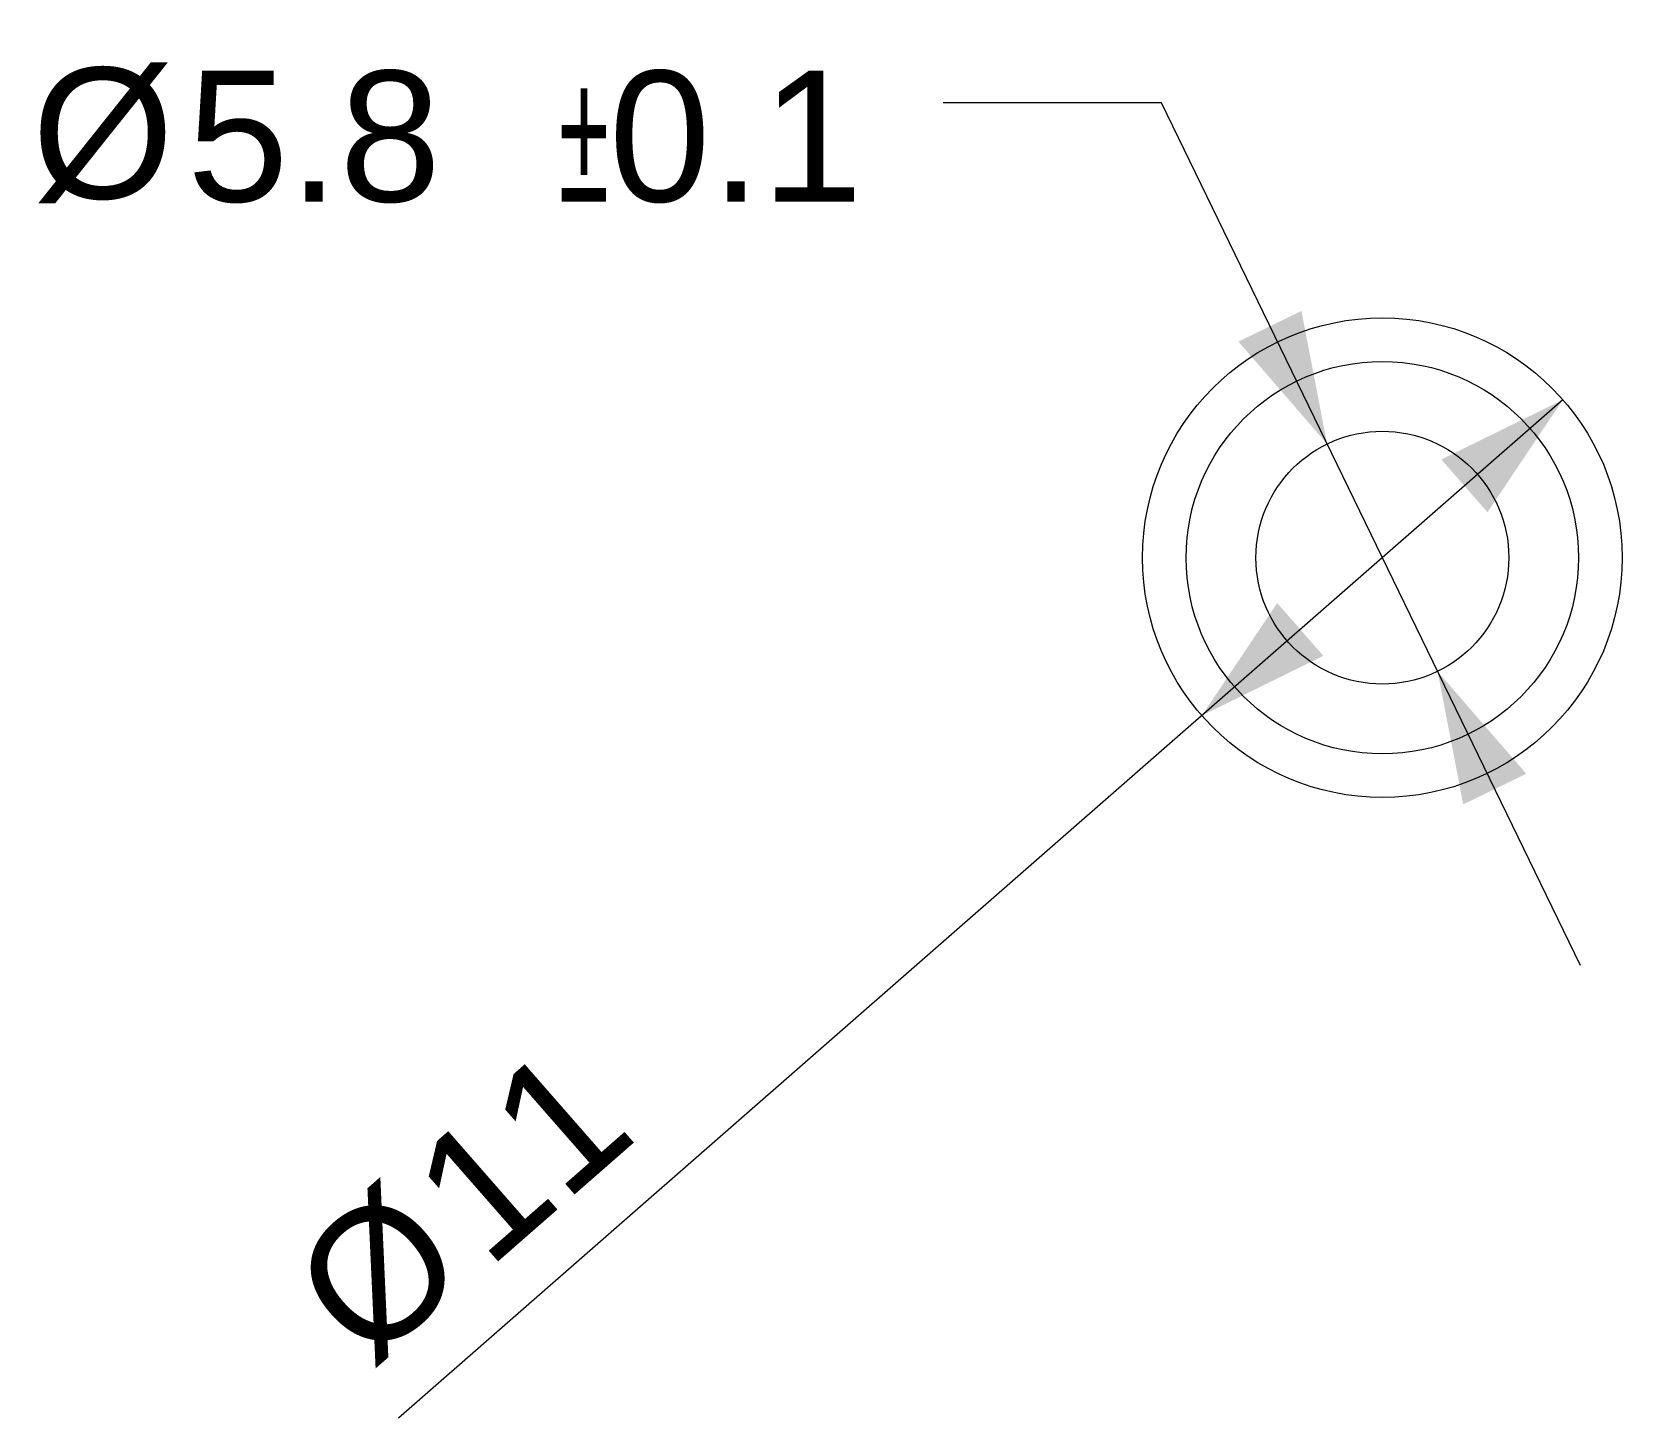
# Model space of a CAD drawing. Header units: millimetres. Extents: x 27.5 to 64, y 106.6 to 138.4.
import ezdxf

# ---------------------------------------------------------------- set-up
doc = ezdxf.new("R2010")
doc.units = ezdxf.units.MM
doc.layers.add('1', color=7, linetype='Continuous', true_color=0xffffff)
doc.styles.add('Arial', font='Arial')
doc.dimstyles.get("Standard").update_dxf_attribs({"dimtxt": 0.18, "dimasz": 0.18, "dimexe": 0.18, "dimexo": 0.0625, "dimgap": 0.09, "dimtad": 0, "dimtih": 1, "dimtoh": 1, "dimdec": 4, "dimzin": 0, "dimdsep": 46, "dimtxsty": 'Standard', "dimcen": 0.09, "dimadec": 0, "dimazin": 0, "dimtfac": 1, "dimtdec": 4, "dimtofl": 0, "dimtmove": 0, "dimatfit": 3, "dimfxl": 1, "dimtolj": 1, "dimtzin": 0, "dimarcsym": 0})

# ---------------------------------------------------------------- blocks, each defined once
blk = doc.blocks.new('_U0')
at = {"layer": '1', "color": 2, "lineweight": 18}
for p, q in [((53.424679, 136.771005), (48.424679, 136.771005)), ((63.036214, 116.984326), (53.424679, 136.771005))]:
    blk.add_line(p, q, dxfattribs=at)
at = {"layer": '1', "color": 2, "lineweight": 70}
for points in [[(57.224969, 128.94758), (55.191109, 131.294826), (56.637216, 131.99729)], [(59.759196, 123.730522), (61.793057, 121.383276), (60.346949, 120.680811)]]:
    blk.add_solid(points, dxfattribs=at)
at = {"layer": '1', "color": 2, "linetype": 'Continuous', "lineweight": 13, "char_height": 3, "attachment_point": 7, "line_spacing_factor": 1.047437, "style": 'Arial'}
for s, insert in [('\\fArial|b0|i0;%%c', (27.52288, 134.462058)), ('\\fArial|b0|i0;\\W1.0000;5.8', (31.081193, 134.462058))]:
    blk.add_mtext(s, dxfattribs=dict(at, insert=insert))
at = {"layer": '1', "color": 3, "linetype": 'Continuous', "lineweight": 13, "insert": (39.60725, 134.462058), "char_height": 3, "attachment_point": 7, "line_spacing_factor": 1.047437, "style": 'Arial'}
blk.add_mtext('\\fArial|b0|i0;\\W1.0000;\\W0.5000;%%p\\W1.0000;0.1', dxfattribs=at)
blk = doc.blocks.new('_U1')
at = {"layer": '1', "color": 2, "lineweight": 18}
blk.add_line((62.631564, 129.960473), (35.933398, 106.603599), dxfattribs=at)
at = {"layer": '1', "color": 2, "lineweight": 70}
for points in [[(62.631564, 129.960473), (60.902953, 127.380152), (59.844377, 128.590152)], [(54.352602, 122.717628), (56.081213, 125.29795), (57.139789, 124.08795)]]:
    blk.add_solid(points, dxfattribs=at)
at = {"layer": '1', "color": 2, "linetype": 'Continuous', "lineweight": 13, "char_height": 3, "attachment_point": 7, "rotation": 41.1810387, "line_spacing_factor": 1.047437, "style": 'Arial'}
for s, insert in [('\\fArial|b0|i0;\\W1.0000;11', (37.975489, 109.990278)), ('\\fArial|b0|i0;%%c', (35.297386, 107.647341))]:
    blk.add_mtext(s, dxfattribs=dict(at, insert=insert))

msp = doc.modelspace()

# ---------------------------------------------------------------- linework, layer by layer
at = {"layer": '1', "color": 155, "linetype": 'Continuous', "lineweight": 18}
for radius in [5.5, 4.5, 2.9]:
    msp.add_circle((58.492083, 126.339051), radius, dxfattribs=at)

# ---------------------------------------------------------------- dimensions: what is measured, and where the dimension line sits
at = {"layer": '1', "color": 2, "linetype": 'Continuous', "lineweight": 13}
for p1, p2, override, picture, middle in [((59.759196, 123.730522), (57.224969, 128.94758), {"dimtxt": 3, "dimasz": 3, "dimexe": 2, "dimexo": 1, "dimgap": 1.5, "dimtih": 1, "dimtoh": 1, "dimdec": 3, "dimlfac": 1, "dimzin": 8, "dimdsep": 46, "dimlunit": 2, "dimpost": '%%c<>', "dimtxsty": 'Arial', "dimsah": 1, "dimse1": 0, "dimse2": 0, "dimsd1": 0, "dimsd2": 0, "dimclrd": 2, "dimclre": 2, "dimclrt": 2, "dimtol": 1, "dimlim": 0, "dimtp": 0.1, "dimtm": 0.1, "dimtfac": 1, "dimtdec": 2, "dimtofl": 1, "dimtmove": 0, "dimatfit": 2, "dimtzin": 8, "dimlwd": 18, "dimlwe": 18}, '_U0', (37.14428, 136.771005)), ((62.631564, 129.960473), (54.352602, 122.717628), {"dimtxt": 3, "dimasz": 3, "dimexe": 2, "dimexo": 1, "dimgap": 1.5, "dimtad": 1, "dimtih": 0, "dimtoh": 0, "dimdec": 3, "dimlfac": 1, "dimzin": 8, "dimdsep": 46, "dimlunit": 2, "dimpost": '%%c<>', "dimtxsty": 'Arial', "dimsah": 1, "dimse1": 0, "dimse2": 0, "dimsd1": 0, "dimsd2": 0, "dimclrd": 2, "dimclre": 2, "dimclrt": 2, "dimtol": 0, "dimtm": -0.1, "dimtfac": 1, "dimtdec": 2, "dimtofl": 1, "dimtmove": 0, "dimatfit": 2, "dimtzin": 8, "dimlwd": 18, "dimlwe": 18}, '_U1', (38.796763, 109.108611))]:
    dim = msp.add_diameter_dim_2p(p1=p1, p2=p2, dimstyle='Standard', override=override, dxfattribs=at)
    dim.commit()
    dim.dimension.update_dxf_attribs({"geometry": picture, "text_midpoint": middle, "dimtype": 163})

doc.saveas('drawing.dxf')
